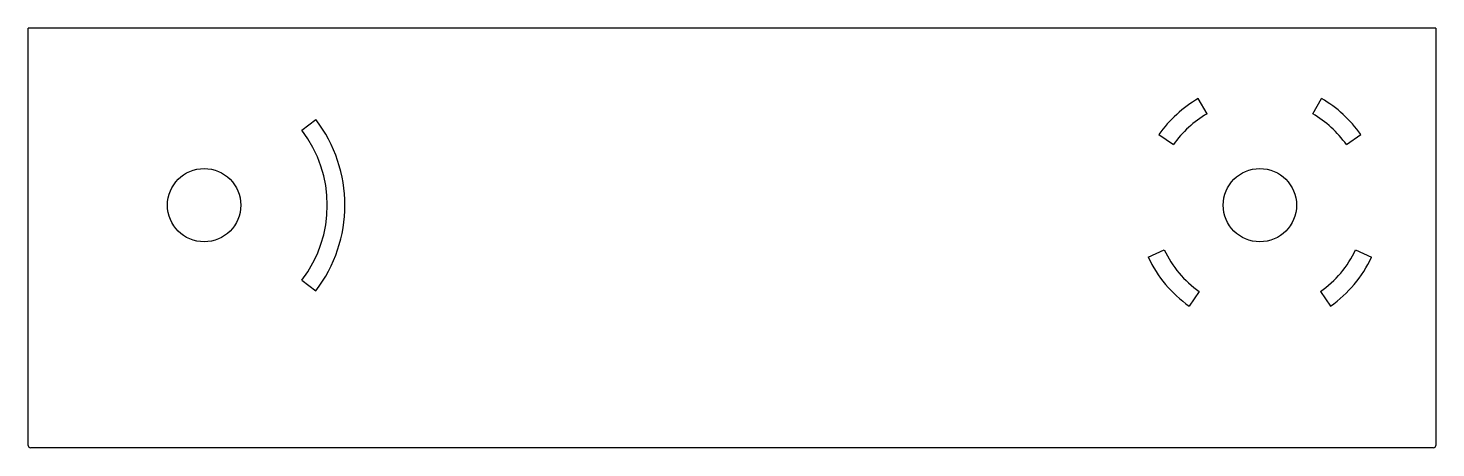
# Model space of a CAD drawing. Extents: x -3 to 3, y -1.8 to -0.01.
import ezdxf

# ---------------------------------------------------------------- set-up
doc = ezdxf.new("R2010")
doc.units = 0
doc.header["$MEASUREMENT"] = 0
doc.layers.get('0').update_dxf_attribs({"linetype": 'CONTINUOUS'})

msp = doc.modelspace()

# ---------------------------------------------------------------- linework, layer by layer
at = {"color": 7, "linetype": 'CONTINUOUS'}
for p, q in [((-3, -1.7922), (-3, -0.013)), ((3, -0.013), (-3, -0.013)), ((3, -0.013), (3, -1.7922)), ((2.025, -0.378), (1.9875, -0.3131)), ((2.475, -0.378), (2.5125, -0.3131)), ((-1.8335, -0.4481), (-1.774, -0.4025)), ((1.8199, -0.4666), (1.8814, -0.5096)), ((2.6186, -0.5096), (2.6801, -0.4666)), ((1.7742, -0.9896), (1.8422, -0.9579)), ((2.6578, -0.9579), (2.7258, -0.9896)), ((-1.8335, -1.0873), (-1.774, -1.133)), ((1.9919, -1.1363), (1.9489, -1.1978)), ((2.5081, -1.1363), (2.5511, -1.1978)), ((2.99, -1.8022), (-2.99, -1.8022))]:
    msp.add_line(p, q, dxfattribs=at)
for centre in [(-2.25, -0.7677), (2.25, -0.7677)]:
    msp.add_circle(centre, 0.1562, dxfattribs=at)
for centre, radius, start, end in [((2.25, -0.7677), 0.525, 120, 145), ((2.25, -0.7677), 0.525, 35, 60), ((-2.25, -0.7677), 0.6, 322.5, 37.5), ((2.25, -0.7677), 0.45, 120, 145), ((2.25, -0.7677), 0.45, 35, 60), ((-2.25, -0.7677), 0.525, 322.5, 37.5), ((2.25, -0.7677), 0.45, 205, 235), ((2.25, -0.7677), 0.45, 305, 335), ((2.25, -0.7677), 0.525, 205, 235), ((2.25, -0.7677), 0.525, 305, 335), ((-2.99, -1.7922), 0.01, 180, 270), ((2.99, -1.7922), 0.01, 270, 0)]:
    msp.add_arc(centre, radius, start, end, dxfattribs=at)

doc.saveas('drawing.dxf')
